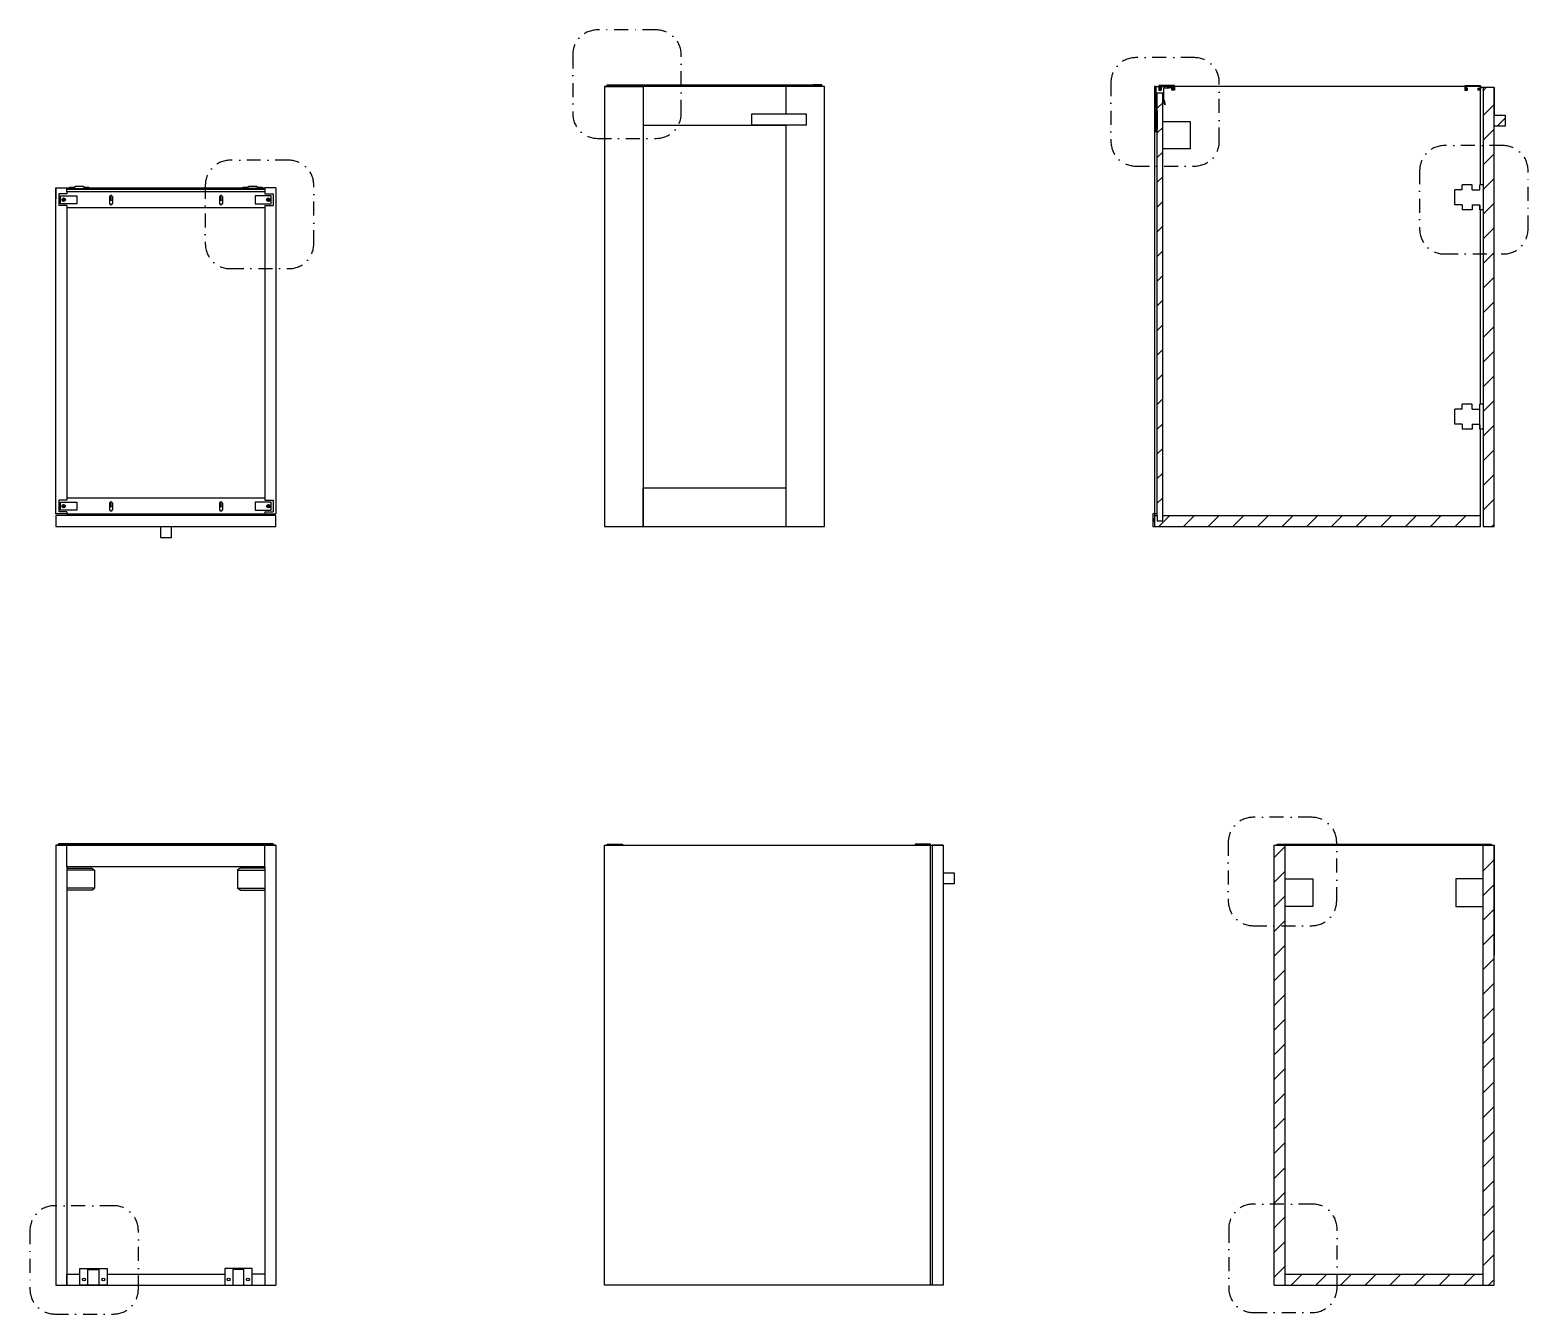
# Model space of a CAD drawing. Header units: millimetres. Extents: x 1648 to 3399, y 1593 to 2421.
# Drawn here: x 1647.6 to 1920, y 2187.1 to 2420.6 of the extents above; entities that cross this region are included whole.
import ezdxf

# ---------------------------------------------------------------- set-up
doc = ezdxf.new("R2010")
doc.units = ezdxf.units.MM
doc.linetypes.add('HIDDEN', pattern=[0.375, 0.25, -0.125])
doc.linetypes.add('TRATTOPUNTO', pattern=[25.4, 12.7, -6.35, 0, -6.35])
for name, color, linetype in [('A-FURN', 1, 'Continuous'), ('A-SECT-FURN', 2, 'Continuous'), ('ARREDI', 1, 'Continuous'), ('ARREDI SEZIONATI', 2, 'Continuous'), ('TRATTEGGIO', 5, 'HIDDEN'), ('VITI E CERNIERE', 8, 'Continuous')]:
    doc.layers.add(name, color=color, linetype=linetype)
pattern_1 = [(45, (836.3507, 1143.2658), (-2.245064, 2.245064), [])]
pattern_2 = [(45, (-100.2508, -2.1), (-2.245064, 2.245064), [])]

msp = doc.modelspace()

# ---------------------------------------------------------------- hatches: boundary and pattern name
at = {"layer": 'A-SECT-FURN'}
h = msp.add_hatch(dxfattribs=at)
h.set_pattern_fill('ANSI31', color=256)
h.set_pattern_definition(pattern_1)
h.paths.add_polyline_path([(1853.53, 2409.18), (1852.53, 2409.18), (1852.53, 2405.82), (1852.53, 2405.81), (1852.53, 2402.55), (1852.53, 2395.89), (1853.53, 2395.89)])
h = msp.add_hatch(dxfattribs=at)
h.set_pattern_fill('ANSI31', color=256)
h.set_pattern_definition(pattern_1)
h.paths.add_polyline_path([(1852.53, 2332.35), (1852.53, 2331.35), (1853.53, 2331.35), (1853.53, 2332.35), (1853.53, 2395.89), (1852.53, 2395.89)])
h = msp.add_hatch(dxfattribs=at)
h.set_pattern_fill('ANSI31', color=256)
h.set_pattern_definition(pattern_1)
h.paths.add_polyline_path([(1911.33, 2332.35), (1853.53, 2332.35), (1853.53, 2331.35), (1852.53, 2331.35), (1852.53, 2332.35), (1852.03, 2332.35), (1852.03, 2330.35), (1911.33, 2330.35)])
at = {"layer": 'ARREDI SEZIONATI'}
h = msp.add_hatch(dxfattribs=at)
h.set_pattern_fill('ANSI31', color=256)
h.set_pattern_definition(pattern_2)
h.paths.add_polyline_path([(1913.83, 2410.15), (1911.83, 2410.15), (1911.83, 2330.35), (1913.83, 2330.35)])
h = msp.add_hatch(dxfattribs=at)
h.set_pattern_fill('ANSI31', color=256)
h.set_pattern_definition(pattern_2)
h.paths.add_polyline_path([(1915.83, 2405.15), (1913.83, 2405.15), (1913.83, 2403.15), (1915.83, 2403.15)])
h = msp.add_hatch(dxfattribs=at)
h.set_pattern_fill('ANSI31', color=256)
h.set_pattern_definition([(45, (1089.019, 641.177), (-2.245064, 2.245064), [])])
h.paths.add_polyline_path([(1875.83, 2272.35), (1873.83, 2272.35), (1873.83, 2192.35), (1875.83, 2192.35), (1875.83, 2194.35)])
h.paths.add_polyline_path([(1913.83, 2272.35), (1911.83, 2272.35), (1911.83, 2192.35), (1913.83, 2192.35)])
h.paths.add_polyline_path([(1911.83, 2194.35), (1875.83, 2194.35), (1875.83, 2192.35), (1911.83, 2192.35)])

# ---------------------------------------------------------------- linework, layer by layer
at = {"layer": 'A-FURN'}
for p, q in [((1852.32, 2410.35), (1852.03, 2410.35)), ((1852.03, 2410.35), (1852.03, 2402.65)), ((1908.5, 2410.35), (1855.65, 2410.35)), ((1852.03, 2402.65), (1852.03, 2332.65)), ((1652.28, 2332.65), (1652.28, 2391.95)), ((1652.28, 2391.95), (1654.28, 2391.95)), ((1652.28, 2391.95), (1652.28, 2389.95)), ((1652.28, 2391.95), (1654.28, 2391.95)), ((1654.28, 2391.95), (1654.28, 2391.78)), ((1654.28, 2391.95), (1654.78, 2391.95)), ((1658.28, 2391.95), (1686.28, 2391.95)), ((1689.78, 2391.95), (1690.28, 2391.95)), ((1692.28, 2391.95), (1690.28, 2391.95)), ((1692.28, 2391.95), (1692.28, 2332.65)), ((1654.28, 2388.38), (1654.28, 2335.47)), ((1690.28, 2388.38), (1690.28, 2335.47)), ((1692.28, 2332.35), (1652.28, 2332.35)), ((1652.28, 2332.35), (1652.28, 2330.35)), ((1692.28, 2330.35), (1692.28, 2332.35)), ((1652.28, 2330.35), (1692.28, 2330.35)), ((1671.28, 2330.35), (1671.28, 2328.35)), ((1673.28, 2328.35), (1673.28, 2330.35)), ((1671.28, 2328.35), (1673.28, 2328.35)), ((1652.28, 2272.35), (1652.28, 2192.35)), ((1692.28, 2272.35), (1652.28, 2272.35)), ((1652.28, 2272.35), (1654.28, 2272.35)), ((1652.28, 2272.35), (1692.28, 2272.35)), ((1692.28, 2272.35), (1690.28, 2272.35)), ((1692.28, 2272.35), (1692.28, 2192.35)), ((1692.28, 2272.35), (1692.28, 2252.35)), ((1654.28, 2268.45), (1654.28, 2192.35)), ((1690.28, 2268.45), (1690.28, 2192.35)), ((1692.28, 2252.35), (1692.28, 2232.35)), ((1692.28, 2232.35), (1692.28, 2212.35)), ((1692.28, 2212.35), (1692.28, 2192.35)), ((1654.28, 2192.35), (1654.28, 2194.35)), ((1654.28, 2194.35), (1656.6, 2194.35)), ((1661.6, 2194.35), (1682.96, 2194.35)), ((1690.28, 2194.35), (1687.96, 2194.35)), ((1690.28, 2194.35), (1689.28, 2194.35)), ((1652.28, 2192.35), (1692.28, 2192.35))]:
    msp.add_line(p, q, dxfattribs=at)
at = {"layer": 'A-SECT-FURN'}
for p, q in [((1852.53, 2332.35), (1852.53, 2409.18)), ((1853.53, 2332.35), (1853.53, 2409.18)), ((1911.33, 2392.45), (1911.33, 2410.15)), ((1911.33, 2392.45), (1911.33, 2409.67)), ((1911.33, 2352.55), (1911.33, 2387.95)), ((1911.33, 2352.55), (1911.33, 2387.95)), ((1911.33, 2330.35), (1911.33, 2348.05)), ((1911.33, 2330.35), (1911.33, 2348.05)), ((1852.03, 2332.35), (1852.53, 2332.35)), ((1852.03, 2332.35), (1852.03, 2330.35)), ((1852.03, 2332.35), (1852.53, 2332.35)), ((1852.53, 2332.35), (1852.53, 2331.35)), ((1853.53, 2332.35), (1911.33, 2332.35)), ((1853.53, 2331.35), (1853.53, 2332.35)), ((1852.03, 2330.35), (1910.03, 2330.35)), ((1852.03, 2330.35), (1911.33, 2330.35)), ((1852.53, 2331.35), (1853.53, 2331.35)), ((1911.83, 2330.35), (1913.83, 2330.35))]:
    msp.add_line(p, q, dxfattribs=at)
at = {"layer": 'ARREDI'}
for p, q in [((1752.03, 2410.35), (1752.03, 2330.35)), ((1792.03, 2410.35), (1752.03, 2410.35)), ((1752.03, 2410.35), (1759.03, 2410.35)), ((1759.03, 2410.35), (1759.03, 2330.35)), ((1759.03, 2410.35), (1759.03, 2403.35)), ((1792.03, 2410.35), (1785.03, 2410.35)), ((1785.03, 2410.35), (1785.03, 2405.32)), ((1792.03, 2330.35), (1792.03, 2410.35)), ((1759.03, 2403.35), (1785.03, 2403.35)), ((1788.76, 2405.32), (1778.76, 2405.32)), ((1778.76, 2405.32), (1778.76, 2403.35)), ((1788.76, 2403.35), (1778.76, 2403.35)), ((1785.03, 2403.35), (1785.03, 2330.35)), ((1788.76, 2403.35), (1788.76, 2405.32)), ((1690.28, 2391.78), (1690.28, 2391.95)), ((1759.03, 2330.35), (1759.03, 2337.35)), ((1759.03, 2337.35), (1785.03, 2337.35)), ((1654.28, 2332.65), (1652.28, 2332.65)), ((1690.28, 2332.65), (1692.28, 2332.65)), ((1752.03, 2330.35), (1792.03, 2330.35)), ((1752.03, 2272.35), (1813.63, 2272.35)), ((1752.03, 2192.35), (1752.03, 2272.35)), ((1752.03, 2272.35), (1753.53, 2272.35)), ((1811.33, 2192.35), (1811.33, 2272.35)), ((1813.63, 2272.35), (1811.63, 2272.35)), ((1811.63, 2272.35), (1811.63, 2192.35)), ((1813.63, 2272.35), (1813.63, 2192.35)), ((1873.83, 2272.35), (1913.83, 2272.35)), ((1813.63, 2267.32), (1815.63, 2267.32)), ((1815.63, 2267.32), (1815.63, 2265.32)), ((1815.63, 2265.32), (1813.63, 2265.32)), ((1813.63, 2192.35), (1752.03, 2192.35)), ((1811.63, 2192.35), (1811.33, 2192.35))]:
    msp.add_line(p, q, dxfattribs=at)
at = {"layer": 'ARREDI SEZIONATI'}
for p, q in [((1913.83, 2410.15), (1911.33, 2410.15)), ((1911.83, 2410.15), (1911.83, 2330.35)), ((1913.83, 2330.35), (1913.83, 2410.15)), ((1913.83, 2410.15), (1913.83, 2405.15)), ((1913.83, 2405.15), (1915.83, 2405.15)), ((1915.83, 2403.15), (1913.83, 2403.15)), ((1915.83, 2405.15), (1915.83, 2403.15)), ((1873.83, 2192.35), (1873.83, 2272.35)), ((1875.83, 2192.35), (1875.83, 2272.35)), ((1911.83, 2192.35), (1911.83, 2272.35)), ((1913.83, 2192.35), (1913.83, 2272.35)), ((1913.83, 2272.35), (1913.83, 2252.35)), ((1875.83, 2194.35), (1911.83, 2194.35)), ((1873.83, 2192.35), (1913.83, 2192.35))]:
    msp.add_line(p, q, dxfattribs=at)
at = {"layer": 'TRATTEGGIO', "linetype": 'TRATTOPUNTO', "ltscale": 0.2}
for points in [[(1750.74, 2400.93), (1761.49, 2400.93, 0.414214), (1765.97, 2405.41), (1765.97, 2416.17, 0.414214), (1761.49, 2420.65), (1750.74, 2420.65, 0.414214), (1746.26, 2416.17), (1746.26, 2405.41, 0.414214)], [(1848.6, 2395.89), (1859.35, 2395.89, 0.414214), (1863.83, 2400.37), (1863.83, 2411.13, 0.414214), (1859.35, 2415.61), (1848.6, 2415.61, 0.414214), (1844.12, 2411.13), (1844.12, 2400.37, 0.414214)], [(1904.74, 2379.9), (1915.49, 2379.9, 0.414214), (1919.97, 2384.38), (1919.97, 2395.13, 0.414214), (1915.49, 2399.61), (1904.74, 2399.61, 0.414214), (1900.26, 2395.13), (1900.26, 2384.38, 0.414214)], [(1683.92, 2377.23), (1694.68, 2377.23, 0.414214), (1699.16, 2381.71), (1699.16, 2392.46, 0.414214), (1694.68, 2396.94), (1683.92, 2396.94, 0.414214), (1679.44, 2392.46), (1679.44, 2381.71, 0.414214)], [(1869.94, 2257.72), (1880.69, 2257.72, 0.414214), (1885.17, 2262.2), (1885.17, 2272.95, 0.414214), (1880.69, 2277.43), (1869.94, 2277.43, 0.414214), (1865.46, 2272.95), (1865.46, 2262.2, 0.414214)], [(1652.03, 2187.08), (1662.78, 2187.08, 0.414214), (1667.26, 2191.56), (1667.26, 2202.31, 0.414214), (1662.78, 2206.79), (1652.03, 2206.79, 0.414214), (1647.55, 2202.31), (1647.55, 2191.56, 0.414214)], [(1870.01, 2187.36), (1880.76, 2187.36, 0.414214), (1885.24, 2191.84), (1885.24, 2202.6, 0.414214), (1880.76, 2207.08), (1870.01, 2207.08, 0.414214), (1865.53, 2202.6), (1865.53, 2191.84, 0.414214)]]:
    msp.add_lwpolyline(points, format="xyb", close=True, dxfattribs=at)
at = {"layer": 'VITI E CERNIERE'}
for p, q in [((1752.53, 2410.65), (1791.53, 2410.65)), ((1752.53, 2410.35), (1752.53, 2410.65)), ((1752.53, 2410.65), (1754.03, 2410.65)), ((1754.03, 2410.65), (1754.03, 2410.35)), ((1791.53, 2410.65), (1790.03, 2410.65)), ((1790.03, 2410.65), (1790.03, 2410.35)), ((1791.53, 2410.35), (1791.53, 2410.65)), ((1852.32, 2406.45), (1852.32, 2410.35)), ((1852.32, 2410.35), (1852.82, 2410.35)), ((1852.53, 2407.07), (1852.53, 2409.18)), ((1852.53, 2409.18), (1853.53, 2409.18)), ((1852.82, 2410.55), (1852.82, 2409.67)), ((1852.82, 2410.55), (1852.82, 2409.67)), ((1855.65, 2410.55), (1852.82, 2410.55)), ((1852.82, 2410.49), (1852.82, 2409.67)), ((1852.82, 2409.67), (1853.27, 2409.67)), ((1852.82, 2409.67), (1853.27, 2409.67)), ((1852.82, 2409.67), (1853.27, 2409.67)), ((1852.96, 2410.35), (1855.51, 2410.35)), ((1853.27, 2410.35), (1852.96, 2410.35)), ((1852.96, 2410.35), (1852.96, 2409.81)), ((1852.96, 2409.81), (1853.14, 2409.81)), ((1853.14, 2409.81), (1853.14, 2410.05)), ((1853.27, 2410.05), (1853.14, 2410.05)), ((1853.41, 2410.35), (1853.27, 2410.23)), ((1853.27, 2410.23), (1853.27, 2409.67)), ((1853.27, 2409.67), (1853.27, 2410.05)), ((1853.27, 2409.67), (1853.27, 2410.05)), ((1853.81, 2410.35), (1853.41, 2410.35)), ((1853.53, 2409.18), (1853.53, 2408.88)), ((1853.53, 2408.88), (1853.54, 2408.28)), ((1853.54, 2408.28), (1853.63, 2407.68)), ((1853.85, 2410.3), (1853.69, 2410.35)), ((1853.74, 2408.81), (1853.74, 2410.13)), ((1853.74, 2410.13), (1853.96, 2410.09)), ((1853.74, 2408.22), (1853.74, 2408.81)), ((1853.8, 2407.83), (1853.74, 2408.22)), ((1854.27, 2410.26), (1853.85, 2410.3)), ((1853.96, 2410.09), (1854.41, 2410.07)), ((1854.62, 2410.25), (1854.27, 2410.26)), ((1854.41, 2410.07), (1855.16, 2410.16)), ((1854.82, 2410.28), (1854.62, 2410.25)), ((1855.2, 2410.35), (1854.82, 2410.28)), ((1855.16, 2410.16), (1855.36, 2410.23)), ((1855.51, 2410.31), (1855.2, 2410.35)), ((1855.2, 2410.35), (1855.51, 2410.35)), ((1855.2, 2409.67), (1855.2, 2410.05)), ((1855.2, 2410.05), (1855.33, 2410.05)), ((1855.65, 2409.67), (1855.2, 2409.67)), ((1855.33, 2409.81), (1855.33, 2410.05)), ((1855.51, 2409.81), (1855.33, 2409.81)), ((1855.36, 2410.23), (1855.51, 2410.31)), ((1855.51, 2410.35), (1855.51, 2409.81)), ((1855.65, 2410.35), (1855.65, 2410.55)), ((1855.65, 2410.48), (1855.65, 2409.67)), ((1911.33, 2410.48), (1908.5, 2410.49)), ((1908.95, 2410.49), (1908.5, 2410.49)), ((1908.5, 2410.49), (1908.5, 2409.67)), ((1908.5, 2409.67), (1908.95, 2409.67)), ((1911.19, 2410.35), (1908.64, 2410.35)), ((1908.64, 2410.35), (1908.64, 2409.81)), ((1908.64, 2409.81), (1908.82, 2409.81)), ((1908.82, 2409.81), (1908.82, 2410.05)), ((1908.95, 2410.05), (1908.82, 2410.05)), ((1908.95, 2409.67), (1908.95, 2410.05)), ((1910.88, 2409.67), (1910.88, 2410.05)), ((1910.88, 2410.05), (1911.01, 2410.05)), ((1911.33, 2409.67), (1910.88, 2409.67)), ((1911.01, 2409.81), (1911.01, 2410.05)), ((1911.19, 2409.81), (1911.01, 2409.81)), ((1911.19, 2410.35), (1911.19, 2409.81)), ((1911.33, 2410.48), (1911.33, 2409.67)), ((1852.53, 2406.18), (1852.23, 2406.18)), ((1852.23, 2406.18), (1852.33, 2405.81)), ((1852.23, 2406.18), (1852.23, 2402.18)), ((1852.32, 2406.45), (1852.41, 2406.45)), ((1852.33, 2405.81), (1852.33, 2402.55)), ((1852.41, 2406.45), (1852.53, 2407.07)), ((1852.43, 2406.18), (1852.53, 2405.81)), ((1852.53, 2405.81), (1852.53, 2402.55)), ((1852.53, 2405.81), (1852.53, 2402.55)), ((1853.63, 2407.68), (1853.81, 2407.24)), ((1853.92, 2407.62), (1853.8, 2407.83)), ((1853.81, 2407.24), (1853.92, 2407.05)), ((1853.99, 2407.14), (1853.92, 2407.62)), ((1853.92, 2407.05), (1853.99, 2407.14)), ((1853.53, 2404.02), (1857.73, 2404.02)), ((1853.53, 2404.02), (1854.53, 2404.02)), ((1853.53, 2404.02), (1858.53, 2404.02)), ((1853.53, 2404.02), (1854.53, 2404.02)), ((1858.53, 2404.02), (1858.53, 2399.02)), ((1852.23, 2402.18), (1852.33, 2402.55)), ((1852.23, 2402.18), (1852.53, 2402.18)), ((1852.43, 2402.18), (1852.53, 2402.55)), ((1858.53, 2399.02), (1853.53, 2399.02)), ((1654.78, 2391.78), (1654.78, 2392.05)), ((1654.78, 2392.05), (1655.78, 2392.05)), ((1655.02, 2392.05), (1655.02, 2392.08)), ((1655.02, 2392.08), (1655.33, 2392.08)), ((1655.33, 2392.08), (1655.33, 2392.05)), ((1655.78, 2392.05), (1655.78, 2392.25)), ((1655.78, 2392.25), (1657.28, 2392.25)), ((1657.28, 2392.25), (1657.28, 2392.05)), ((1657.28, 2392.05), (1658.28, 2392.05)), ((1657.73, 2392.05), (1657.73, 2392.08)), ((1657.73, 2392.08), (1658.04, 2392.08)), ((1658.04, 2392.08), (1658.04, 2392.05)), ((1658.28, 2392.05), (1658.28, 2391.78)), ((1686.28, 2392.05), (1686.28, 2391.78)), ((1686.28, 2392.05), (1687.28, 2392.05)), ((1686.52, 2392.08), (1686.83, 2392.08)), ((1686.52, 2392.05), (1686.52, 2392.08)), ((1686.83, 2392.08), (1686.83, 2392.05)), ((1687.28, 2392.05), (1687.28, 2392.25)), ((1687.28, 2392.25), (1688.78, 2392.25)), ((1688.78, 2392.25), (1688.78, 2392.05)), ((1688.78, 2392.05), (1689.78, 2392.05)), ((1689.23, 2392.05), (1689.23, 2392.08)), ((1689.23, 2392.08), (1689.54, 2392.08)), ((1689.54, 2392.08), (1689.54, 2392.05)), ((1689.78, 2392.05), (1689.78, 2391.78)), ((1909.78, 2392.45), (1907.98, 2392.45)), ((1907.98, 2391.55), (1907.98, 2392.45)), ((1909.78, 2391.55), (1909.78, 2392.45)), ((1911.83, 2392.45), (1911.18, 2392.45)), ((1911.18, 2391.55), (1911.18, 2392.45)), ((1911.33, 2392.45), (1911.33, 2392.45)), ((1654.28, 2390.86), (1652.78, 2390.86)), ((1652.78, 2390.86), (1652.78, 2388.71)), ((1654.28, 2391.7), (1654.28, 2391.78)), ((1654.28, 2391.78), (1659.28, 2391.78)), ((1654.28, 2391.2), (1654.28, 2391.7)), ((1654.28, 2391.7), (1690.28, 2391.7)), ((1654.28, 2391.2), (1654.28, 2390.86)), ((1690.28, 2391.19), (1654.28, 2391.19)), ((1659.28, 2391.78), (1659.28, 2391.7)), ((1662.02, 2390.33), (1662.02, 2389.08)), ((1662.15, 2390.43), (1662.15, 2389.77)), ((1662.42, 2390.43), (1662.42, 2389.77)), ((1662.54, 2390.33), (1662.54, 2389.08)), ((1682.02, 2390.33), (1682.02, 2389.08)), ((1682.15, 2390.43), (1682.15, 2389.77)), ((1682.42, 2390.43), (1682.42, 2389.77)), ((1682.54, 2390.33), (1682.54, 2389.08)), ((1690.28, 2391.78), (1685.28, 2391.78)), ((1685.28, 2391.78), (1685.28, 2391.7)), ((1690.28, 2391.7), (1690.28, 2391.78)), ((1690.28, 2391.7), (1690.28, 2391.19)), ((1690.28, 2391.19), (1690.28, 2390.86)), ((1690.28, 2390.86), (1691.78, 2390.86)), ((1691.78, 2390.86), (1691.78, 2388.71)), ((1906.68, 2388.85), (1906.68, 2391.55)), ((1907.98, 2391.55), (1906.68, 2391.55)), ((1909.78, 2391.55), (1911.18, 2391.55)), ((1654.28, 2388.71), (1652.78, 2388.71)), ((1654.28, 2388.71), (1654.28, 2388.38)), ((1654.28, 2388.38), (1690.28, 2388.38)), ((1690.28, 2388.71), (1691.78, 2388.71)), ((1690.28, 2388.71), (1690.28, 2388.38)), ((1907.98, 2388.85), (1906.68, 2388.85)), ((1907.98, 2388.85), (1907.98, 2387.95)), ((1909.78, 2387.95), (1907.98, 2387.95)), ((1909.78, 2387.95), (1907.98, 2387.95)), ((1909.78, 2388.85), (1909.78, 2387.95)), ((1909.78, 2388.85), (1911.18, 2388.85)), ((1911.18, 2387.95), (1911.18, 2388.85)), ((1911.18, 2388.7), (1911.18, 2387.95)), ((1911.83, 2387.95), (1911.18, 2387.95)), ((1906.68, 2348.95), (1906.68, 2351.65)), ((1907.98, 2351.65), (1906.68, 2351.65)), ((1909.78, 2352.55), (1907.98, 2352.55)), ((1907.98, 2351.65), (1907.98, 2352.55)), ((1909.78, 2351.65), (1909.78, 2352.55)), ((1909.78, 2351.65), (1911.18, 2351.65)), ((1911.83, 2352.55), (1911.18, 2352.55)), ((1911.18, 2348.95), (1911.18, 2352.55)), ((1911.33, 2352.55), (1911.33, 2352.55)), ((1907.98, 2348.95), (1906.68, 2348.95)), ((1907.98, 2348.95), (1907.98, 2348.05)), ((1909.78, 2348.95), (1909.78, 2348.05)), ((1909.78, 2348.95), (1911.18, 2348.95)), ((1911.18, 2348.05), (1911.18, 2348.95)), ((1911.18, 2348.8), (1911.18, 2348.05)), ((1909.78, 2348.05), (1907.98, 2348.05)), ((1909.78, 2348.05), (1907.98, 2348.05)), ((1911.83, 2348.05), (1911.18, 2348.05)), ((1654.28, 2335.14), (1652.78, 2335.14)), ((1652.78, 2335.14), (1652.78, 2332.98)), ((1654.28, 2335.47), (1654.28, 2335.14)), ((1690.28, 2335.47), (1654.28, 2335.47)), ((1662.15, 2334.7), (1662.15, 2334.05)), ((1662.42, 2334.7), (1662.42, 2334.05)), ((1682.15, 2334.7), (1682.15, 2334.05)), ((1682.42, 2334.7), (1682.42, 2334.05)), ((1690.28, 2335.47), (1690.28, 2335.14)), ((1690.28, 2335.14), (1691.78, 2335.14)), ((1691.78, 2335.14), (1691.78, 2332.98)), ((1654.28, 2332.98), (1652.78, 2332.98)), ((1654.28, 2332.98), (1654.28, 2332.65)), ((1654.28, 2332.65), (1690.28, 2332.65)), ((1654.28, 2332.65), (1690.28, 2332.65)), ((1662.02, 2334.6), (1662.02, 2333.36)), ((1662.54, 2334.6), (1662.54, 2333.36)), ((1682.02, 2334.6), (1682.02, 2333.36)), ((1682.54, 2334.6), (1682.54, 2333.36)), ((1690.28, 2332.98), (1691.78, 2332.98)), ((1690.28, 2332.98), (1690.28, 2332.65)), ((1852.03, 2332.65), (1851.73, 2332.65)), ((1851.73, 2332.65), (1851.73, 2330.35)), ((1852.53, 2332.65), (1852.03, 2332.65)), ((1852.03, 2332.65), (1852.03, 2330.35)), ((1851.73, 2330.35), (1852.03, 2330.35)), ((1851.83, 2330.35), (1852.03, 2330.35)), ((1851.83, 2330.35), (1851.83, 2330.35)), ((1851.93, 2331.82), (1851.93, 2331.17)), ((1852.03, 2331.61), (1851.93, 2331.82)), ((1851.93, 2331.17), (1852.03, 2331.36)), ((1652.78, 2272.65), (1691.78, 2272.65)), ((1652.78, 2272.35), (1652.78, 2272.65)), ((1654.28, 2272.35), (1654.28, 2272.65)), ((1654.28, 2268.45), (1654.28, 2272.65)), ((1690.28, 2272.35), (1690.28, 2272.65)), ((1690.28, 2268.45), (1690.28, 2272.65)), ((1691.78, 2272.35), (1691.78, 2272.65)), ((1752.53, 2272.35), (1752.53, 2272.55)), ((1752.53, 2272.55), (1755.33, 2272.55)), ((1752.53, 2272.55), (1753.03, 2272.55)), ((1753.03, 2272.55), (1753.03, 2272.35)), ((1755.33, 2272.55), (1755.33, 2272.35)), ((1811.33, 2272.55), (1808.53, 2272.55)), ((1808.53, 2272.55), (1808.53, 2272.35)), ((1811.33, 2272.55), (1809.33, 2272.55)), ((1811.33, 2272.35), (1811.33, 2272.55)), ((1874.33, 2272.55), (1913.33, 2272.55)), ((1874.33, 2272.35), (1874.33, 2272.55)), ((1913.33, 2272.35), (1913.33, 2272.55)), ((1690.28, 2268.45), (1654.28, 2268.45)), ((1654.28, 2268.18), (1658.81, 2268.18)), ((1659.28, 2267.81), (1654.28, 2267.81)), ((1658.81, 2268.18), (1659.28, 2267.81)), ((1659.28, 2267.81), (1659.28, 2264.55)), ((1685.76, 2268.18), (1685.28, 2267.81)), ((1685.28, 2267.81), (1685.28, 2264.55)), ((1685.28, 2267.81), (1690.28, 2267.81)), ((1690.28, 2268.18), (1685.76, 2268.18)), ((1659.28, 2264.55), (1654.28, 2264.55)), ((1658.81, 2264.18), (1654.28, 2264.18)), ((1658.81, 2264.18), (1659.28, 2264.55)), ((1685.76, 2264.18), (1685.28, 2264.55)), ((1685.28, 2264.55), (1690.28, 2264.55)), ((1685.76, 2264.18), (1690.28, 2264.18)), ((1875.83, 2266.22), (1880.03, 2266.22)), ((1875.83, 2266.22), (1880.83, 2266.22)), ((1880.83, 2266.22), (1880.83, 2261.22)), ((1911.83, 2266.22), (1906.83, 2266.22)), ((1906.83, 2266.22), (1906.83, 2261.22)), ((1911.83, 2266.22), (1907.63, 2266.22)), ((1880.83, 2261.22), (1875.83, 2261.22)), ((1906.83, 2261.22), (1911.83, 2261.22)), ((1656.6, 2192.35), (1656.6, 2195.35)), ((1656.6, 2195.35), (1661.6, 2195.35)), ((1658.1, 2192.35), (1658.1, 2195.15)), ((1658.1, 2195.15), (1659.1, 2195.15)), ((1659.1, 2195.15), (1660.1, 2195.15)), ((1660.1, 2195.15), (1660.1, 2192.35)), ((1661.6, 2195.35), (1661.6, 2192.35)), ((1687.96, 2195.35), (1682.96, 2195.35)), ((1682.96, 2195.35), (1682.96, 2192.35)), ((1685.46, 2195.15), (1684.46, 2195.15)), ((1684.46, 2195.15), (1684.46, 2192.35)), ((1686.46, 2195.15), (1685.46, 2195.15)), ((1686.46, 2192.35), (1686.46, 2195.15)), ((1687.96, 2192.35), (1687.96, 2195.35)), ((1661.6, 2192.35), (1656.6, 2192.35)), ((1682.96, 2192.35), (1687.96, 2192.35))]:
    msp.add_line(p, q, dxfattribs=at)
for points in [[(1653.13, 2390.5), (1656.05, 2390.5), (1656.05, 2389.02), (1653.13, 2389.02)], [(1691.44, 2390.5), (1688.51, 2390.5), (1688.51, 2389.02), (1691.44, 2389.02)], [(1653.13, 2334.78), (1656.05, 2334.78), (1656.05, 2333.29), (1653.13, 2333.29)], [(1691.44, 2334.78), (1688.51, 2334.78), (1688.51, 2333.29), (1691.44, 2333.29)]]:
    msp.add_lwpolyline(points, close=True, dxfattribs=at)
for points in [[(1653.64, 2389.79), (1653.51, 2389.79), (1653.51, 2389.73), (1653.64, 2389.73)], [(1653.69, 2389.79), (1653.69, 2389.92), (1653.64, 2389.92), (1653.64, 2389.79)], [(1653.64, 2389.73), (1653.64, 2389.6), (1653.69, 2389.6), (1653.69, 2389.73)], [(1653.69, 2389.73), (1653.82, 2389.73), (1653.82, 2389.79), (1653.69, 2389.79)], [(1690.87, 2389.79), (1690.74, 2389.79), (1690.74, 2389.73), (1690.87, 2389.73)], [(1690.92, 2389.79), (1690.92, 2389.92), (1690.87, 2389.92), (1690.87, 2389.79)], [(1690.87, 2389.73), (1690.87, 2389.6), (1690.92, 2389.6), (1690.92, 2389.73)], [(1690.92, 2389.73), (1691.05, 2389.73), (1691.05, 2389.79), (1690.92, 2389.79)], [(1653.64, 2334.06), (1653.51, 2334.06), (1653.51, 2334.01), (1653.64, 2334.01)], [(1653.69, 2334.06), (1653.69, 2334.19), (1653.64, 2334.19), (1653.64, 2334.06)], [(1653.64, 2334.01), (1653.64, 2333.88), (1653.69, 2333.88), (1653.69, 2334.01)], [(1653.69, 2334.01), (1653.82, 2334.01), (1653.82, 2334.06), (1653.69, 2334.06)], [(1690.87, 2334.06), (1690.74, 2334.06), (1690.74, 2334.01), (1690.87, 2334.01)], [(1690.92, 2334.06), (1690.92, 2334.19), (1690.87, 2334.19), (1690.87, 2334.06)], [(1690.87, 2334.01), (1690.87, 2333.88), (1690.92, 2333.88), (1690.92, 2334.01)], [(1690.92, 2334.01), (1691.05, 2334.01), (1691.05, 2334.06), (1690.92, 2334.06)], [(1851.93, 2331.65), (1851.93, 2331.65), (1851.99, 2331.65), (1851.99, 2331.52)], [(1851.93, 2331.52), (1851.99, 2331.52), (1851.99, 2331.47), (1851.93, 2331.47)], [(1851.99, 2331.47), (1851.99, 2331.34), (1851.93, 2331.34), (1851.93, 2331.34)]]:
    msp.add_lwpolyline(points, dxfattribs=at)
for centre, radius in [((1653.67, 2389.76), 0.323), ((1690.9, 2389.76), 0.323), ((1653.67, 2334.03), 0.323), ((1690.9, 2334.03), 0.323), ((1657.37, 2193.35), 0.253), ((1660.89, 2193.35), 0.253), ((1683.68, 2193.35), 0.253), ((1687.19, 2193.35), 0.253)]:
    msp.add_circle(centre, radius, dxfattribs=at)
for centre, radius, start, end in [((1662.28, 2390.27), 0.263, 11.2554, 168.7446), ((1662.28, 2390.4), 0.138, 11.2554, 168.7446), ((1662.28, 2389.8), 0.138, 191.2554, 348.7446), ((1682.28, 2390.27), 0.263, 11.2554, 168.7446), ((1682.28, 2390.4), 0.138, 11.2554, 168.7446), ((1682.28, 2389.8), 0.138, 191.2554, 348.7446), ((1662.28, 2389.13), 0.263, 191.2554, 348.7446), ((1682.28, 2389.13), 0.263, 191.2554, 348.7446), ((1662.28, 2334.55), 0.263, 11.2554, 168.7446), ((1662.28, 2334.67), 0.138, 11.2554, 168.7446), ((1682.28, 2334.55), 0.263, 11.2554, 168.7446), ((1682.28, 2334.67), 0.138, 11.2554, 168.7446), ((1662.28, 2333.41), 0.263, 191.2554, 348.7446), ((1662.28, 2334.07), 0.138, 191.2554, 348.7446), ((1682.28, 2333.41), 0.263, 191.2554, 348.7446), ((1682.28, 2334.07), 0.138, 191.2554, 348.7446)]:
    msp.add_arc(centre, radius, start, end, dxfattribs=at)

doc.saveas('drawing.dxf')
